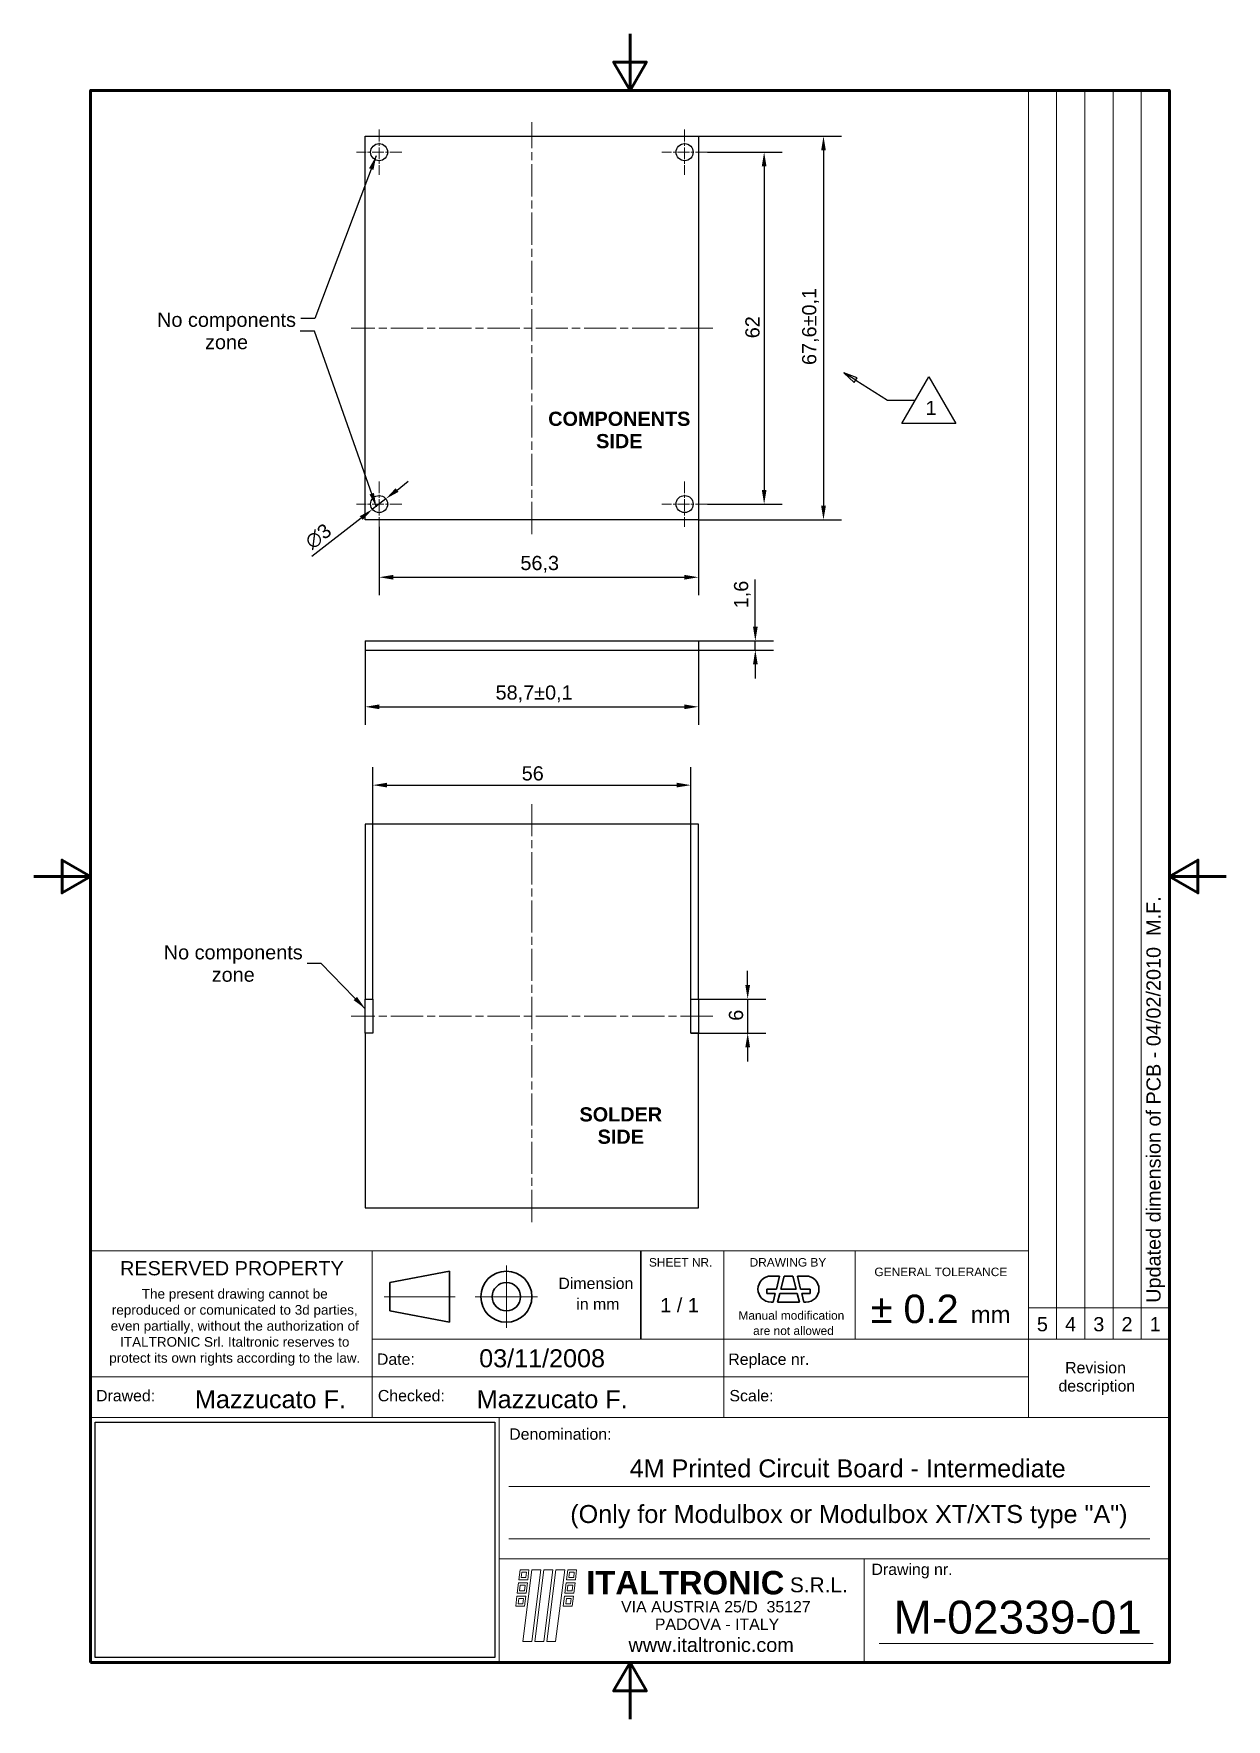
# Model space of a CAD drawing. Header units: millimetres. Extents: x 0 to 210, y 0 to 297.
import ezdxf
from ezdxf.enums import TextEntityAlignment as Align

# ---------------------------------------------------------------- set-up
doc = ezdxf.new("R2010")
doc.units = ezdxf.units.MM
doc.linetypes.add('CENTER', pattern=[50.8, 31.75, -6.35, 6.35, -6.35])
doc.linetypes.add('CHAIN', pattern=[0.3543, 0.2362, -0.0295, 0.0591, -0.0295])
doc.layers.get('0').update_dxf_attribs({"lineweight": 25})
for name, color, linetype, lineweight in [('AM_0', 7, 'Continuous', 30), ('AM_7', 4, 'CENTER', 15), ('Bordo_0', 7, 'Continuous', 50), ('Centro(ISO)', 137, 'Continuous', 18), ("Linea d'asse(ISO)", 137, 'Continuous', 18), ('Quote(ISO)', 7, 'Continuous', 25), ('Simboli(ISO)', 7, 'Continuous', 25), ('Spigoli visibili(ISO)', 176, 'Continuous', 25)]:
    doc.layers.add(name, color=color, linetype=linetype, lineweight=lineweight)
doc.styles.add('Corrente-ISO', font='ARIAL.TTF')
doc.styles.add('Gruppo1', font='ARIAL.TTF')
doc.styles.add('Gruppo2_70', font='')
doc.styles.add('Stile testo18', font='ARIAL.TTF')
doc.styles.add('Stile testo42', font='ARIAL.TTF')
doc.styles.add('Stile testo43', font='ARIAL.TTF')
doc.styles.add('Stile testo75', font='ARIAL.TTF')
doc.styles.add('Stile testo76', font='ARIAL.TTF')
doc.styles.add('Stile testo77', font='ARIAL.TTF')
doc.styles.add('Stile testo78', font='ARIAL.TTF')
doc.styles.add('Stile testo79', font='ARIAL.TTF')
doc.styles.get('Gruppo2_70').set_extended_font_data('Arial', bold=True)
doc.dimstyles.new('X.XXX', dxfattribs={"dimtxt": 2.5, "dimasz": 2.5, "dimexe": 3.175, "dimexo": 0, "dimgap": 0.762, "dimtad": 1, "dimrnd": 1e-08, "dimtxsty": 'Corrente-ISO', "dimcen": 0.09, "dimdle": 10, "dimclrd": 7, "dimclre": 7, "dimclrt": 7, "dimazin": 2, "dimtfac": 1, "dimtmove": 0, "dimatfit": 3, "dimfxl": 1, "dimtolj": 1, "dimlwd": 25, "dimlwe": 25, "dimarcsym": 0})
doc.dimstyles.new('X.XXX$7', dxfattribs={"dimtxt": 2.5, "dimasz": 2.5, "dimexe": 3.175, "dimexo": 0, "dimgap": 0.762, "dimtad": 1, "dimrnd": 1e-08, "dimtxsty": 'Corrente-ISO', "dimcen": 0.09, "dimdle": 10, "dimclrd": 7, "dimclre": 7, "dimclrt": 7, "dimazin": 2, "dimtfac": 1, "dimtmove": 0, "dimatfit": 3, "dimfxl": 1, "dimtolj": 1, "dimlwd": 25, "dimlwe": 25, "dimarcsym": 0})
picture_1 = doc.add_image_def('image1.bmp', size_in_pixel=(479, 282))

# ---------------------------------------------------------------- blocks, each defined once
blk = doc.blocks.new('Bordi Bordo di default')
at = {"layer": 'Bordo_0', "flags": 128}
for points in [[(105, 297), (105, 287), (102.11, 292), (107.89, 292), (105, 287)], [(10, 10), (10, 287), (200, 287), (200, 10), (10, 10)], [(0, 148.5), (10, 148.5), (5, 151.39), (5, 145.61), (10, 148.5)], [(210, 148.5), (200, 148.5), (205, 151.39), (205, 145.61), (200, 148.5)], [(105, 0), (105, 10), (102.11, 5), (107.89, 5), (105, 10)]]:
    blk.add_lwpolyline(points, dxfattribs=at)
blk = doc.blocks.new('Cartigli Italtronic')
at = {"layer": 'AM_0', "lineweight": 15}
for p, q in [((284.7, 286.16), (259.86, 286.16)), ((259.86, 66.12), (259.86, 286.16)), ((264.83, 66.12), (264.83, 286.16)), ((269.8, 66.12), (269.8, 286.16)), ((274.76, 66.12), (274.76, 286.16)), ((279.73, 66.12), (279.73, 286.16)), ((284.7, 286.16), (284.7, 9.16)), ((94.7, 66.12), (94.7, 81.71)), ((94.7, 81.71), (259.86, 81.71)), ((144.32, 66.12), (144.32, 81.71)), ((206.22, 66.12), (206.22, 81.71)), ((229.35, 66.12), (229.35, 81.71)), ((259.86, 71.64), (284.7, 71.64)), ((94.7, 9.16), (94.7, 66.12)), ((144.32, 66.12), (284.7, 66.12)), ((144.32, 52.32), (144.32, 66.12)), ((206.22, 52.32), (206.22, 66.12)), ((259.86, 52.32), (259.86, 66.12)), ((94.7, 59.5), (259.86, 59.5)), ((94.7, 52.32), (284.7, 52.32)), ((166.65, 9.16), (166.65, 52.32)), ((168.35, 40.18), (281.23, 40.18)), ((168.35, 30.95), (281.23, 30.95)), ((166.65, 27.44), (284.7, 27.44)), ((230.95, 9.16), (230.95, 27.44)), ((233.55, 12.53), (281.8, 12.53)), ((284.7, 9.16), (94.7, 9.16))]:
    blk.add_line(p, q, dxfattribs=at)
at = {"layer": 'AM_0'}
for p, q in [((191.62, 81.71), (191.62, 66.12)), ((157.93, 78.12), (147.42, 76.12)), ((157.93, 69.12), (157.93, 78.12)), ((147.42, 71.12), (147.42, 76.12)), ((157.93, 69.12), (147.42, 71.12))]:
    blk.add_line(p, q, dxfattribs=at)
at = {"layer": 'AM_0', "linetype": 'Continuous', "lineweight": 30}
for p, q in [((216.05, 77.26), (214.54, 77.26)), ((215.47, 74.96), (216.05, 77.26)), ((216.84, 77.26), (216.26, 74.96)), ((216.84, 77.26), (218.38, 77.26)), ((218.38, 77.26), (218.95, 74.96)), ((219.17, 77.26), (220.68, 77.26)), ((219.74, 74.96), (219.17, 77.26)), ((213.77, 74.19), (213.77, 74.96)), ((213.77, 74.96), (215.47, 74.96)), ((216.26, 74.96), (218.95, 74.96)), ((219.74, 74.96), (221.45, 74.96)), ((221.45, 74.19), (221.45, 74.96)), ((213.77, 74.19), (215.28, 74.19)), ((214.9, 72.65), (214.54, 72.65)), ((214.9, 72.65), (215.28, 74.19)), ((216.07, 74.19), (215.69, 72.65)), ((215.69, 72.65), (219.53, 72.65)), ((216.07, 74.19), (219.14, 74.19)), ((219.14, 74.19), (219.53, 72.65)), ((220.32, 72.65), (219.94, 74.19)), ((219.94, 74.19), (221.45, 74.19)), ((220.32, 72.65), (220.68, 72.65))]:
    blk.add_line(p, q, dxfattribs=at)
at = {"layer": 'AM_0', "color": 166, "lineweight": 5}
for p, q in [((170.12, 23.72), (170.34, 25.51)), ((170.34, 25.51), (171.91, 25.51)), ((170.54, 24.13), (170.65, 25.1)), ((170.54, 24.13), (171.38, 24.13)), ((170.65, 25.1), (171.5, 25.1)), ((170.83, 12.87), (172.44, 25.51)), ((171.38, 24.13), (171.5, 25.1)), ((171.7, 23.72), (171.91, 25.51)), ((172.41, 12.87), (174.01, 25.51)), ((172.44, 25.51), (174.01, 25.51)), ((172.93, 12.87), (174.53, 25.51)), ((174.5, 12.87), (176.11, 25.51)), ((174.53, 25.51), (176.11, 25.51)), ((175.03, 12.87), (176.63, 25.51)), ((176.6, 12.87), (178.2, 25.51)), ((176.63, 25.51), (178.2, 25.51)), ((178.52, 23.72), (178.73, 25.51)), ((178.73, 25.51), (180.3, 25.51)), ((178.93, 24.13), (179.04, 25.1)), ((178.93, 24.13), (179.78, 24.13)), ((179.04, 25.1), (179.89, 25.1)), ((179.78, 24.13), (179.89, 25.1)), ((180.09, 23.72), (180.3, 25.51)), ((169.57, 19.07), (169.79, 20.87)), ((169.79, 20.87), (171.36, 20.87)), ((169.85, 21.39), (170.06, 23.19)), ((169.85, 21.39), (171.42, 21.39)), ((170.06, 23.19), (171.63, 23.19)), ((170.12, 23.72), (171.7, 23.72)), ((170.26, 21.81), (170.37, 22.78)), ((170.26, 21.81), (171.11, 21.81)), ((170.37, 22.78), (171.22, 22.78)), ((171.11, 21.81), (171.22, 22.78)), ((171.15, 19.07), (171.36, 20.87)), ((171.42, 21.39), (171.63, 23.19)), ((177.96, 19.07), (178.18, 20.87)), ((178.18, 20.87), (179.75, 20.87)), ((178.24, 21.39), (178.45, 23.19)), ((178.24, 21.39), (179.81, 21.39)), ((178.45, 23.19), (180.03, 23.19)), ((178.52, 23.72), (180.09, 23.72)), ((178.65, 21.81), (178.77, 22.78)), ((178.65, 21.81), (179.5, 21.81)), ((178.77, 22.78), (179.61, 22.78)), ((179.5, 21.81), (179.61, 22.78)), ((179.54, 19.07), (179.75, 20.87)), ((179.81, 21.39), (180.03, 23.19)), ((169.57, 19.07), (171.15, 19.07)), ((169.98, 19.49), (170.1, 20.46)), ((169.98, 19.49), (170.83, 19.49)), ((170.1, 20.46), (170.95, 20.46)), ((170.83, 19.49), (170.95, 20.46)), ((177.96, 19.07), (179.54, 19.07)), ((178.38, 19.49), (178.49, 20.46)), ((178.38, 19.49), (179.22, 19.49)), ((178.49, 20.46), (179.34, 20.46)), ((179.22, 19.49), (179.34, 20.46)), ((170.83, 12.87), (172.41, 12.87)), ((172.93, 12.87), (174.5, 12.87)), ((175.03, 12.87), (176.6, 12.87))]:
    blk.add_line(p, q, dxfattribs=at)
at = {"layer": 'AM_0'}
for radius in [4.5, 2.5]:
    blk.add_circle((167.93, 73.62), radius, dxfattribs=at)
at = {"layer": 'AM_0', "linetype": 'Continuous', "lineweight": 30}
for centre, start, end in [((214.54, 74.96), 90, 270), ((220.68, 74.96), 270, 90)]:
    blk.add_arc(centre, 2.3, start, end, dxfattribs=at)
at = {"layer": 'AM_7', "color": 7}
for p, q in [((167.93, 68.12), (167.93, 79.12)), ((146.42, 73.62), (158.93, 73.62)), ((162.43, 73.62), (173.43, 73.62))]:
    blk.add_line(p, q, dxfattribs=at)
at = {"color": 5, "style": 'Stile testo43'}
for s, p in [('5', (261.35, 67.53)), ('4', (266.31, 67.53)), ('3', (271.28, 67.53)), ('2', (276.25, 67.53)), ('1', (281.22, 67.53))]:
    blk.add_text(s, height=2.5, dxfattribs=at).set_placement(p)
at = {"insert": (120.1, 74.98), "char_height": 1.7, "width": 44.3451, "attachment_point": 2, "line_spacing_factor": 0.996, "style": 'Gruppo1'}
blk.add_mtext('\\fArial|b0|i0;\\H1.7000;The present drawing cannot be reproduced or comunicated to 3d parties, even partially, without the authorization of \\PITALTRONIC Srl. Italtronic reserves to protect its own rights according to the law.', dxfattribs=at)
at = {"layer": 'AM_0'}
for s, height, style, p in [('SHEET NR.', 1.5, 'Stile testo76', (193.03, 78.93)), ('DRAWING BY', 1.5, 'Stile testo76', (210.76, 78.93)), ('RESERVED PROPERTY', 2.5, 'Stile testo43', (99.9, 77.39)), ('GENERAL TOLERANCE', 1.5, 'Stile testo76', (232.74, 77.25)), ('Dimension', 2, 'Stile testo42', (177.09, 74.98)), ('in mm', 2, 'Stile testo42', (180.24, 71.33)), ('± 0.2', 5.004, 'Stile testo18', (232.08, 68.98)), ('mm', 3, 'Stile testo77', (249.72, 68.98)), ('Manual modification', 1.5, 'Stile testo76', (208.8, 69.57)), ('are not allowed', 1.5, 'Stile testo76', (211.38, 66.88)), ('Date:', 2, 'Stile testo42', (145.13, 61.62)), ('Replace nr.', 2, 'Stile testo42', (207.01, 61.61)), ('Revision', 2, 'Stile testo42', (266.32, 60.13)), ('Drawed:', 2, 'Stile testo42', (95.68, 55.19)), ('Checked:', 2, 'Stile testo42', (145.3, 55.19)), ('Scale:', 2, 'Stile testo42', (207.21, 55.19)), ('description', 2, 'Stile testo42', (265.15, 56.91)), ('Denomination:', 2, 'Stile testo42', (168.43, 48.42)), ('ITALTRONIC', 4.125, 'Gruppo2_70', (182, 21.17)), ('S.R.L.', 2.625, 'Stile testo75', (217.86, 21.54)), ('Drawing nr.', 2, 'Stile testo42', (232.22, 24.59)), ('VIA AUSTRIA 25/D  35127', 2, 'Stile testo42', (188.13, 18)), ('PADOVA - ITALY', 2, 'Stile testo42', (194.08, 14.92))]:
    blk.add_text(s, height=height, dxfattribs=dict(at, style=style)).set_placement(p)
at = {"layer": 'AM_0', "style": 'Stile testo43'}
blk.add_text('1 / 1 ', height=2.5, dxfattribs=at).set_placement((198.91, 72.13), align=Align.MIDDLE_CENTER)
at = {"layer": 'AM_0', "color": 184, "style": 'Stile testo43'}
blk.add_text('www.italtronic.com', height=2.5, dxfattribs=at).set_placement((189.44, 11.03))
at = {"layer": 'AM_0'}
for tag, p, height, style in [('DATA_CREAZIONE_001', (163.14, 61.19), 3.17, 'Gruppo1'), ('PROGETTISTA_001', (113.09, 53.98), 3.17, 'Gruppo1'), ('VERIFICATO_DA_001', (162.71, 53.98), 3.17, 'Gruppo1'), ('DESCRIZIONE_001', (189.64, 41.79), 3.17, 'Gruppo1'), ('NUMERO_DI_MAGAZZINO_001', (179.18, 33.75), 3.17, 'Gruppo1'), ('NUMERO_PARTE_001', (236.1, 14.25), 5.81, 'Stile testo78')]:
    blk.add_attdef(tag, p, '', height=height, dxfattribs=dict(at, style=style))
for tag, style, p in [('Sostituisce', 'Gruppo1', (239.06, 64.32)), ('Scala', 'Stile testo79', (239.17, 57.11))]:
    blk.add_attdef(tag, text='', height=3.17, dxfattribs=dict(at, style=style)).set_placement(p, align=Align.TOP_CENTER)
image = blk.add_image(picture_1, insert=(95.51, 10.07), size_in_units=(70.38, 41.43))
image.dxf.flags = 7
blk = doc.blocks.new('*D8')
at = {"layer": 'Defpoints', "color": 0, "linetype": 'Continuous'}
for p in [(118.62, 276.13), (118.62, 214.13), (128.62, 214.13)]:
    blk.add_point(p, dxfattribs=at)
at = {"layer": 'Quote(ISO)', "color": 7, "linetype": 'Continuous', "lineweight": 25}
for p, q in [((118.62, 276.13), (131.8, 276.13)), ((128.62, 273.63), (128.62, 216.63)), ((118.62, 214.13), (131.8, 214.13))]:
    blk.add_line(p, q, dxfattribs=at)
at = {"layer": 'Quote(ISO)', "color": 7, "linetype": 'Continuous'}
for points in [[(128.21, 273.63), (129.04, 273.63), (128.62, 276.13)], [(128.21, 216.63), (129.04, 216.63), (128.62, 214.13)]]:
    blk.add_solid(points, dxfattribs=at)
at = {"layer": 'Quote(ISO)', "color": 7, "linetype": 'Continuous', "lineweight": 25, "insert": (125.31, 243.34), "char_height": 2.5, "attachment_point": 1, "rotation": 90, "style": 'Corrente-ISO'}
blk.add_mtext('\\A1;62', dxfattribs=at)
blk = doc.blocks.new('*D9')
at = {"layer": 'Defpoints', "color": 0, "linetype": 'Continuous'}
for p in [(117.07, 278.93), (117.07, 211.33), (139.07, 211.33)]:
    blk.add_point(p, dxfattribs=at)
at = {"layer": 'Quote(ISO)', "color": 7, "linetype": 'Continuous', "lineweight": 25}
for p, q in [((117.07, 278.93), (142.25, 278.93)), ((139.07, 276.43), (139.07, 213.83)), ((117.07, 211.33), (142.25, 211.33))]:
    blk.add_line(p, q, dxfattribs=at)
at = {"layer": 'Quote(ISO)', "color": 7, "linetype": 'Continuous'}
for points in [[(138.66, 276.43), (139.49, 276.43), (139.07, 278.93)], [(138.66, 213.83), (139.49, 213.83), (139.07, 211.33)]]:
    blk.add_solid(points, dxfattribs=at)
at = {"layer": 'Quote(ISO)', "color": 7, "linetype": 'Continuous', "lineweight": 25, "insert": (135.31, 238.63), "char_height": 2.5, "attachment_point": 1, "rotation": 90, "style": 'Corrente-ISO'}
blk.add_mtext('\\A1;67,6±0,1', dxfattribs=at)
blk = doc.blocks.new('*D10')
at = {"layer": 'Defpoints', "color": 0, "linetype": 'Continuous'}
for p in [(117.07, 211.33), (60.82, 210.13), (117.07, 201.23)]:
    blk.add_point(p, dxfattribs=at)
at = {"layer": 'Quote(ISO)', "color": 7, "linetype": 'Continuous', "lineweight": 25}
for p, q in [((117.07, 211.33), (117.07, 198.05)), ((60.82, 210.13), (60.82, 198.05)), ((63.32, 201.23), (114.57, 201.23))]:
    blk.add_line(p, q, dxfattribs=at)
at = {"layer": 'Quote(ISO)', "color": 7, "linetype": 'Continuous'}
for points in [[(63.32, 201.64), (63.32, 200.81), (60.82, 201.23)], [(114.57, 201.64), (114.57, 200.81), (117.07, 201.23)]]:
    blk.add_solid(points, dxfattribs=at)
at = {"layer": 'Quote(ISO)', "color": 7, "linetype": 'Continuous', "lineweight": 25, "insert": (85.7, 204.99), "char_height": 2.5, "attachment_point": 1, "style": 'Corrente-ISO'}
blk.add_mtext('\\A1;56,3', dxfattribs=at)
blk = doc.blocks.new('*D11')
at = {"layer": 'Defpoints', "color": 0, "linetype": 'Continuous'}
for p in [(58.37, 188.4), (117.07, 188.4), (117.07, 178.4)]:
    blk.add_point(p, dxfattribs=at)
at = {"layer": 'Quote(ISO)', "color": 7, "linetype": 'Continuous', "lineweight": 25}
for p, q in [((58.37, 188.4), (58.37, 175.23)), ((117.07, 188.4), (117.07, 175.23)), ((60.87, 178.4), (114.57, 178.4))]:
    blk.add_line(p, q, dxfattribs=at)
at = {"layer": 'Quote(ISO)', "color": 7, "linetype": 'Continuous'}
for points in [[(60.87, 178.82), (60.87, 177.98), (58.37, 178.4)], [(114.57, 178.82), (114.57, 177.98), (117.07, 178.4)]]:
    blk.add_solid(points, dxfattribs=at)
at = {"layer": 'Quote(ISO)', "color": 7, "linetype": 'Continuous', "lineweight": 25, "insert": (81.33, 182.17), "char_height": 2.5, "attachment_point": 1, "style": 'Corrente-ISO'}
blk.add_mtext('\\A1;58,7±0,1', dxfattribs=at)
blk = doc.blocks.new('*D12')
at = {"layer": 'Defpoints', "color": 0, "linetype": 'Continuous'}
for p in [(117.07, 190), (117.07, 188.4), (127.07, 190)]:
    blk.add_point(p, dxfattribs=at)
at = {"layer": 'Quote(ISO)', "color": 7, "linetype": 'Continuous', "lineweight": 25}
for p, q in [((127.07, 192.5), (127.07, 200.84)), ((117.07, 190), (130.25, 190)), ((117.07, 188.4), (130.25, 188.4)), ((127.07, 188.4), (127.07, 190)), ((127.07, 185.9), (127.07, 183.4))]:
    blk.add_line(p, q, dxfattribs=at)
at = {"layer": 'Quote(ISO)', "color": 7, "linetype": 'Continuous'}
for points in [[(126.66, 192.5), (127.49, 192.5), (127.07, 190)], [(126.66, 185.9), (127.49, 185.9), (127.07, 188.4)]]:
    blk.add_solid(points, dxfattribs=at)
at = {"layer": 'Quote(ISO)', "color": 7, "linetype": 'Continuous', "lineweight": 25, "insert": (123.31, 195.76), "char_height": 2.5, "attachment_point": 1, "rotation": 90, "style": 'Corrente-ISO'}
blk.add_mtext('\\A1;1,6', dxfattribs=at)
blk = doc.blocks.new('*D13')
at = {"layer": 'Defpoints', "color": 0, "linetype": 'Continuous'}
for p in [(115.72, 164.6), (59.72, 126.9), (115.72, 126.9)]:
    blk.add_point(p, dxfattribs=at)
at = {"layer": 'Quote(ISO)', "color": 7, "linetype": 'Continuous', "lineweight": 25}
for p, q in [((59.72, 126.9), (59.72, 167.78)), ((115.72, 126.9), (115.72, 167.78)), ((62.22, 164.6), (113.22, 164.6))]:
    blk.add_line(p, q, dxfattribs=at)
at = {"layer": 'Quote(ISO)', "color": 7, "linetype": 'Continuous'}
for points in [[(62.22, 165.02), (62.22, 164.19), (59.72, 164.6)], [(113.22, 165.02), (113.22, 164.19), (115.72, 164.6)]]:
    blk.add_solid(points, dxfattribs=at)
at = {"layer": 'Quote(ISO)', "color": 7, "linetype": 'Continuous', "lineweight": 25, "insert": (85.93, 167.92), "char_height": 2.5, "attachment_point": 1, "style": 'Corrente-ISO'}
blk.add_mtext('\\A1;56', dxfattribs=at)
blk = doc.blocks.new('*D14')
at = {"layer": 'Defpoints', "color": 0, "linetype": 'Continuous'}
for p in [(117.07, 126.9), (115.72, 120.9), (125.72, 120.9)]:
    blk.add_point(p, dxfattribs=at)
at = {"layer": 'Quote(ISO)', "color": 7, "linetype": 'Continuous', "lineweight": 25}
for p, q in [((125.72, 129.4), (125.72, 131.9)), ((117.07, 126.9), (128.9, 126.9)), ((125.72, 126.9), (125.72, 120.9)), ((115.72, 120.9), (128.9, 120.9)), ((125.72, 118.4), (125.72, 115.9))]:
    blk.add_line(p, q, dxfattribs=at)
at = {"layer": 'Quote(ISO)', "color": 7, "linetype": 'Continuous'}
for points in [[(125.31, 129.4), (126.14, 129.4), (125.72, 126.9)], [(125.31, 118.4), (126.14, 118.4), (125.72, 120.9)]]:
    blk.add_solid(points, dxfattribs=at)
at = {"layer": 'Quote(ISO)', "color": 7, "linetype": 'Continuous', "lineweight": 25, "insert": (122.41, 123.08), "char_height": 2.5, "attachment_point": 1, "rotation": 90, "style": 'Corrente-ISO'}
blk.add_mtext('\\A1;6', dxfattribs=at)
blk = doc.blocks.new('*D15')
at = {"layer": 'Defpoints', "color": 0, "linetype": 'Continuous'}
for p in [(62, 215.05), (59.64, 213.2)]:
    blk.add_point(p, dxfattribs=at)
at = {"layer": 'Quote(ISO)', "color": 7, "linetype": 'Continuous', "lineweight": 25}
for p, q in [((63.97, 216.59), (65.94, 218.14)), ((62, 215.05), (59.64, 213.2)), ((57.68, 211.66), (49, 204.86))]:
    blk.add_line(p, q, dxfattribs=at)
at = {"layer": 'Quote(ISO)', "color": 7, "linetype": 'Continuous'}
for points in [[(63.72, 216.92), (64.23, 216.27), (62, 215.05)], [(57.42, 211.99), (57.93, 211.33), (59.64, 213.2)]]:
    blk.add_solid(points, dxfattribs=at)
at = {"layer": 'Quote(ISO)', "color": 7, "linetype": 'Continuous', "lineweight": 25, "insert": (47.47, 208.04), "char_height": 2.5, "attachment_point": 1, "rotation": 38.0969, "style": 'Corrente-ISO'}
blk.add_mtext('\\A1;∅3', dxfattribs=at)
blk = doc.blocks.new('Contrassegno di revisione1')
at = {"layer": 'Simboli(ISO)', "color": 7, "linetype": 'Continuous', "lineweight": 25}
for p, q in [((144.75, 235.94), (142.63, 237.27)), ((145.01, 236.37), (142.63, 237.27)), ((142.63, 237.27), (144.48, 235.52)), ((144.48, 235.52), (145.01, 236.37)), ((144.75, 235.94), (150.35, 232.44)), ((150.35, 232.44), (155.23, 232.44))]:
    blk.add_line(p, q, dxfattribs=at)
at = {"layer": 'Simboli(ISO)'}
for p, q in [((152.85, 228.31), (157.62, 236.57)), ((157.62, 236.57), (162.39, 228.31)), ((162.39, 228.31), (152.85, 228.31))]:
    blk.add_line(p, q, dxfattribs=at)
at = {"layer": 'Simboli(ISO)', "color": 7, "linetype": 'Continuous', "lineweight": 25, "flags": 128}
blk.add_lwpolyline([(145.01, 236.37), (142.63, 237.27), (144.48, 235.52), (145.01, 236.37)], dxfattribs=at)
at = {"layer": 'Simboli(ISO)', "color": 7}
blk.add_solid([(145.01, 236.37), (142.63, 237.27), (144.48, 235.52), (145.01, 236.37)], dxfattribs=at)
at = {"layer": 'Simboli(ISO)', "color": 7, "insert": (157.05, 229.81), "char_height": 2.5, "attachment_point": 7, "style": 'Corrente-ISO'}
blk.add_mtext('1', dxfattribs=at)

msp = doc.modelspace()

# ---------------------------------------------------------------- linework, layer by layer
at = {"layer": 'Centro(ISO)', "linetype": 'CHAIN', "ltscale": 8.88956}
for p, q in [((60.824, 280.127), (60.824, 272.127)), ((114.624, 280.127), (114.624, 272.127)), ((64.824, 276.127), (56.824, 276.127)), ((118.624, 276.127), (110.624, 276.127)), ((60.824, 218.127), (60.824, 210.127)), ((114.624, 218.127), (114.624, 210.127)), ((64.824, 214.127), (56.824, 214.127)), ((118.624, 214.127), (110.624, 214.127))]:
    msp.add_line(p, q, dxfattribs=at)
at = {"layer": "Linea d'asse(ISO)", "linetype": 'CHAIN', "ltscale": 23.990969}
for p, q in [((87.724, 208.827), (87.724, 281.427)), ((119.574, 245.127), (55.874, 245.127)), ((87.724, 87.604), (87.724, 161.676)), ((119.574, 123.904), (55.874, 123.904))]:
    msp.add_line(p, q, dxfattribs=at)
at = {"layer": 'Spigoli visibili(ISO)'}
for p, q in [((58.374, 211.327), (58.374, 278.927)), ((58.374, 278.927), (117.074, 278.927)), ((117.074, 278.927), (117.074, 211.327)), ((117.074, 211.327), (58.374, 211.327)), ((58.374, 190), (117.074, 190)), ((58.374, 190), (58.374, 188.4)), ((58.374, 188.4), (117.074, 188.4)), ((117.074, 190), (117.074, 188.4)), ((117.074, 157.704), (58.374, 157.704)), ((58.374, 157.704), (58.374, 126.904)), ((117.074, 126.904), (117.074, 157.704)), ((58.374, 126.904), (59.724, 126.904)), ((58.374, 120.904), (58.374, 126.904)), ((59.724, 126.904), (59.724, 120.904)), ((115.724, 126.904), (117.074, 126.904)), ((115.724, 120.904), (115.724, 126.904)), ((117.074, 126.904), (117.074, 120.904)), ((59.724, 120.904), (58.374, 120.904)), ((58.374, 120.904), (58.374, 90.104)), ((117.074, 120.904), (115.724, 120.904)), ((117.074, 90.104), (117.074, 120.904)), ((58.374, 90.104), (117.074, 90.104))]:
    msp.add_line(p, q, dxfattribs=at)
for centre in [(60.824, 276.127), (114.624, 276.127), (60.824, 214.127), (114.624, 214.127)]:
    msp.add_circle(centre, 1.5, dxfattribs=at)

# ---------------------------------------------------------------- block references
msp.add_blockref('Bordi Bordo di default', (0, 0))
msp.add_blockref('Cartigli Italtronic', (-84.7, 0.836)).add_auto_attribs({'NUMERO_PARTE_001': 'M-02339-01', 'DATA_CREAZIONE_001': '03/11/2008', 'DESCRIZIONE_001': '4M Printed Circuit Board - Intermediate', 'VERIFICATO_DA_001': 'Mazzucato F.', 'PROGETTISTA_001': 'Mazzucato F.', 'NUMERO_DI_MAGAZZINO_001': '(Only for Modulbox or Modulbox XT/XTS type "A")'})
at = {"layer": 'Simboli(ISO)'}
msp.add_blockref('Contrassegno di revisione1', (0, 0), dxfattribs=at)

# ---------------------------------------------------------------- texts
at = {"layer": 'Simboli(ISO)', "color": 7, "char_height": 2.5, "attachment_point": 5, "line_spacing_factor": 0.944221, "style": 'Corrente-ISO'}
for s, insert, width in [('{No components\\Pzone}', (33.954, 244.613), 24.45884), ('{\\fArial|b1|i0;\\H2.5000;COMPONENTS \\PSIDE}', (103.116, 227.166), 26.008), ('{No components\\Pzone}', (35.131, 133.161), 24.45884), ('{\\fArial|b1|i0;\\H2.5000;SOLDER\\PSIDE}', (103.38, 104.602), 20.72052)]:
    msp.add_mtext(s, dxfattribs=dict(at, insert=insert, width=width))
at = {"layer": 'Simboli(ISO)', "color": 7, "insert": (45.285, 248.089), "char_height": 2.5, "attachment_point": 1, "style": 'Corrente-ISO'}
msp.add_mtext('{ }', dxfattribs=at)
at = {"layer": 'Simboli(ISO)', "color": 7, "insert": (195.939, 73.384), "char_height": 2.5, "width": 190.73503, "attachment_point": 1, "rotation": 90, "style": 'Corrente-ISO'}
msp.add_mtext('{Updated dimension of PCB - 04/02/2010  M.F.}', dxfattribs=at)

# ---------------------------------------------------------------- dimensions: what is measured, and where the dimension line sits
at = {"layer": 'Quote(ISO)', "color": 7, "linetype": 'Continuous', "lineweight": 25}
for base, p1, p2, angle, override, picture, middle in [((139.074, 211.327), (117.074, 278.927), (117.074, 211.327), 90, {"dimgap": 0.762, "dimdec": 2, "dimtol": 1, "dimlim": 0, "dimtp": 0.1, "dimtm": 0.1, "dimtdec": 2, "dimtofl": 0, "dimatfit": 1}, '*D9', (139.074, 245.027)), ((128.624, 214.127), (118.624, 276.127), (118.624, 214.127), 90, {"dimdec": 2, "dimtp": 0, "dimtm": 0, "dimtdec": 2, "dimtofl": 0, "dimatfit": 1}, '*D8', (128.624, 245.127)), ((117.074276193, 201.226923042), (60.824276193, 210.126923042), (117.074276193, 211.326923042), 180, {"dimdec": 1, "dimtp": 0, "dimtm": 0, "dimtdec": 2, "dimtofl": 0, "dimatfit": 1}, '*D10', (88.949276193, 201.226923042)), ((127.074, 190), (117.074, 188.4), (117.074, 190), 270, {"dimdec": 2, "dimtp": 0, "dimtm": 0, "dimtdec": 2, "dimtofl": 1, "dimatfit": 1}, '*D12', (127.074, 197.92)), ((117.074, 178.4), (58.374, 188.4), (117.074, 188.4), 180, {"dimgap": 0.762, "dimdec": 2, "dimtol": 1, "dimlim": 0, "dimtp": 0.1, "dimtm": 0.1, "dimtdec": 2, "dimtofl": 0, "dimatfit": 1}, '*D11', (87.724, 178.4)), ((115.724, 164.604), (59.724, 126.904), (115.724, 126.904), 180, {"dimdec": 2, "dimtp": 0, "dimtm": 0, "dimtdec": 2, "dimtofl": 0, "dimatfit": 1}, '*D13', (87.724, 164.604)), ((125.724, 120.904), (117.074, 126.904), (115.724, 120.904), 90, {"dimdec": 2, "dimtp": 0, "dimtm": 0, "dimtdec": 2, "dimtofl": 1, "dimatfit": 1}, '*D14', (125.724, 123.904))]:
    dim = msp.add_linear_dim(base=base, p1=p1, p2=p2, angle=angle, dimstyle='X.XXX', override=override, dxfattribs=at)
    dim.commit()
    dim.dimension.update_dxf_attribs({"geometry": picture, "text_midpoint": middle, "dimtype": 160})
dim = msp.add_diameter_dim_2p(p1=(62.005, 215.052), p2=(59.644, 213.201), dimstyle='X.XXX', override={"dimdec": 2, "dimlfac": 1, "dimtp": 0, "dimtm": 0, "dimtdec": 2, "dimatfit": 2}, dxfattribs=at)
dim.commit()
dim.dimension.update_dxf_attribs({"geometry": '*D15', "text_midpoint": (51.314, 206.67), "dimtype": 163})

# ---------------------------------------------------------------- leaders
at = {"layer": 'Simboli(ISO)', "color": 7, "linetype": 'Continuous', "lineweight": 25, "annotation_type": 0, "has_hookline": 1, "hookline_direction": 1}
for points, text_width in [([(60.315, 275.488), (49.516, 246.839), (47.016, 246.839)], 0.97), ([(60.35, 213.596), (49.446, 244.613), (46.946, 244.613)], 24.06), ([(58.374, 125.212), (50.622, 133.161), (48.122, 133.161)], 24.06)]:
    msp.add_leader(points, dimstyle='X.XXX$7', override={"dimtad": 0}, dxfattribs=dict(at, text_width=text_width))

doc.saveas('drawing.dxf')
